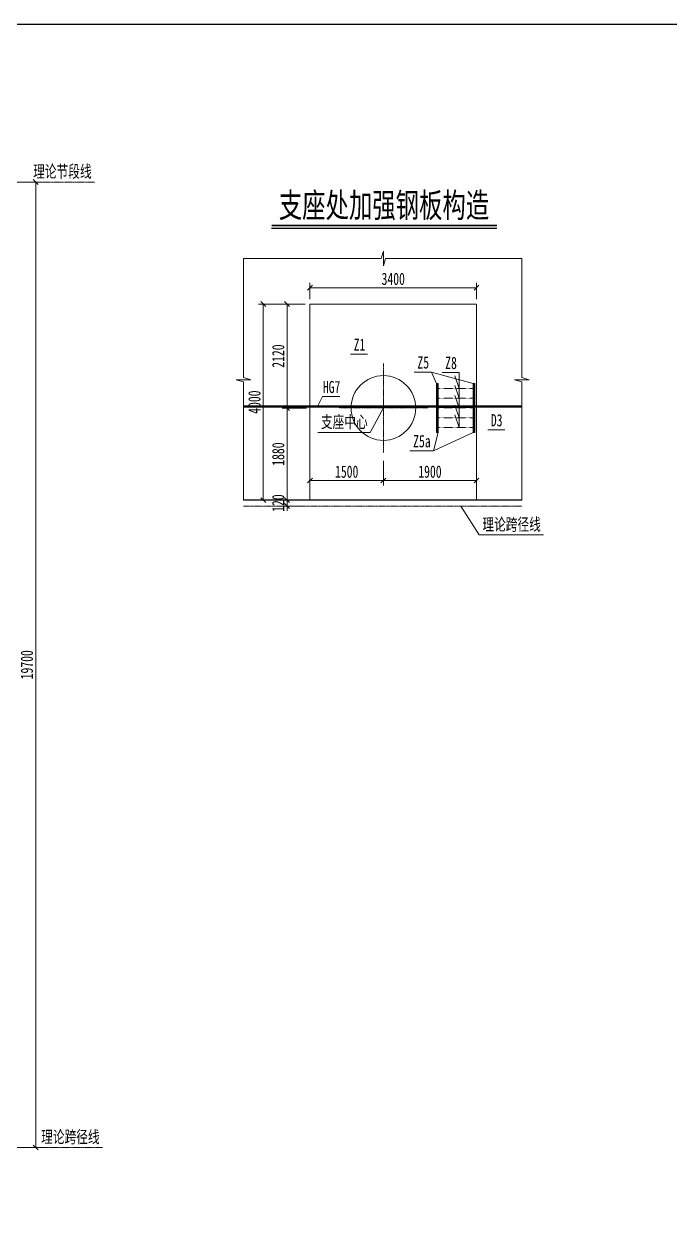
# Model space of a CAD drawing. Header units: millimetres. Extents: x -89049 to 410567, y -307459 to -100425.
# Drawn here: x 110562 to 123748, y -137737 to -113054 of the extents above; entities that cross this region are included whole.
import ezdxf
from ezdxf.enums import TextEntityAlignment as Align

# ---------------------------------------------------------------- set-up
doc = ezdxf.new("R2010")
doc.units = ezdxf.units.MM
doc.linetypes.add('CENTER2', pattern=[28.575, 19.05, -3.175, 3.175, -3.175])
doc.linetypes.add('DASHED', pattern=[0.75, 0.5, -0.25])
doc.layers.get('Defpoints').update_dxf_attribs({"color": 8})
for name, color, linetype, lineweight in [('中心线', 2, 'CENTER2', 15), ('文字', 7, 'Continuous', 15), ('标注线及字体', 2, 'Continuous', 15), ('细实线', 4, 'Continuous', 15), ('虚线', 7, 'DASHED', 13), ('钢板粗线', 1, 'Continuous', 25)]:
    doc.layers.add(name, color=color, linetype=linetype, lineweight=lineweight)
doc.styles.add('111', font='', dxfattribs={"width": 0.7})
doc.styles.add('BM_Dim', font='', dxfattribs={"width": 0.85})
doc.styles.get('111').set_extended_font_data('仿宋_GB2312')
doc.styles.get('BM_Dim').set_extended_font_data('仿宋_GB2312')
doc.dimstyles.new('200', dxfattribs={"dimscale": 0, "dimtxt": 2.5, "dimasz": 1, "dimexe": 1, "dimexo": 1, "dimgap": 0.6, "dimtad": 1, "dimdec": 0, "dimdsep": 46, "dimtxsty": '111', "dimblk": 'OBLIQUE', "dimcen": 0, "dimclrd": 4, "dimclre": 4, "dimclrt": 4, "dimadec": 1, "dimazin": 2, "dimtfac": 1, "dimtdec": 0, "dimtix": 1, "dimtmove": 2, "dimatfit": 3, "dimfxl": 4, "dimfxlon": 1, "dimtolj": 1, "dimlwd": -1, "dimlwe": -1, "dimarcsym": 0})

# ---------------------------------------------------------------- blocks, each defined once
blk = doc.blocks.new('_Oblique')
at = {"color": 0, "linetype": 'ByBlock', "lineweight": -2}
blk.add_line((-0.5, -0.5), (0.5, 0.5), dxfattribs=at)
blk = doc.blocks.new('*D123')
at = {"layer": 'Defpoints', "color": 0}
for p in [(110206, -116275), (110235, -135975), (110797, -135975)]:
    blk.add_point(p, dxfattribs=at)
at = {"layer": '细实线', "color": 4}
for p, q in [((110397, -116275), (110897, -116275)), ((110797, -116275), (110797, -135975)), ((110397, -135975), (110897, -135975))]:
    blk.add_line(p, q, dxfattribs=at)
at = {"layer": '细实线', "color": 4, "xscale": 99.99999999999999, "yscale": 99.99999999999999, "zscale": 99.99999999999999}
for p, rotation in [((110797, -116275), 90), ((110797, -135975), 270)]:
    blk.add_blockref('_Oblique', p, dxfattribs=dict(at, rotation=rotation))
at = {"layer": '细实线', "color": 4, "insert": (110618, -126125), "char_height": 250, "attachment_point": 5, "rotation": 90, "style": '111'}
blk.add_mtext('\\A1;19700', dxfattribs=at)
blk = doc.blocks.new('*D1326')
at = {"layer": 'Defpoints', "color": 0}
for p in [(116399, -121792), (117899, -121792), (116399, -122365)]:
    blk.add_point(p, dxfattribs=at)
at = {"layer": '细实线', "color": 4}
for p, q in [((116399, -121965), (116399, -122465)), ((117899, -121965), (117899, -122465)), ((117899, -122365), (116399, -122365))]:
    blk.add_line(p, q, dxfattribs=at)
at = {"layer": '细实线', "color": 4, "xscale": 99.99999999999999, "yscale": 99.99999999999999, "zscale": 99.99999999999999, "rotation": 180}
blk.add_blockref('_Oblique', (116399, -122365), dxfattribs=at)
at = {"layer": '细实线', "color": 4, "xscale": 99.99999999999999, "yscale": 99.99999999999999, "zscale": 99.99999999999999}
blk.add_blockref('_Oblique', (117899, -122365), dxfattribs=at)
at = {"layer": '细实线', "color": 4, "insert": (117149, -122186), "char_height": 250, "attachment_point": 5, "style": '111'}
blk.add_mtext('\\A1;1500', dxfattribs=at)
blk = doc.blocks.new('*D1327')
at = {"layer": 'Defpoints', "color": 0}
for p in [(117899, -121792), (119799, -121792), (119799, -122365)]:
    blk.add_point(p, dxfattribs=at)
at = {"layer": '细实线', "color": 4}
for p, q in [((117899, -121965), (117899, -122465)), ((119799, -121965), (119799, -122465)), ((117899, -122365), (119799, -122365))]:
    blk.add_line(p, q, dxfattribs=at)
at = {"layer": '细实线', "color": 4, "xscale": 99.99999999999999, "yscale": 99.99999999999999, "zscale": 99.99999999999999, "rotation": 180}
blk.add_blockref('_Oblique', (117899, -122365), dxfattribs=at)
at = {"layer": '细实线', "color": 4, "xscale": 99.99999999999999, "yscale": 99.99999999999999, "zscale": 99.99999999999999}
blk.add_blockref('_Oblique', (119799, -122365), dxfattribs=at)
at = {"layer": '细实线', "color": 4, "insert": (118849, -122186), "char_height": 250, "attachment_point": 5, "style": '111'}
blk.add_mtext('\\A1;1900', dxfattribs=at)
blk = doc.blocks.new('*D1328')
at = {"layer": 'Defpoints', "color": 0}
for p in [(115445, -118766), (116399, -118766), (116399, -122766)]:
    blk.add_point(p, dxfattribs=at)
at = {"layer": '细实线', "color": 4}
for p, q in [((115845, -118766), (115345, -118766)), ((115445, -122766), (115445, -118766)), ((115845, -122766), (115345, -122766))]:
    blk.add_line(p, q, dxfattribs=at)
at = {"layer": '细实线', "color": 4, "xscale": 99.99999999999999, "yscale": 99.99999999999999, "zscale": 99.99999999999999}
for p, rotation in [((115445, -118766), 90), ((115445, -122766), 270)]:
    blk.add_blockref('_Oblique', p, dxfattribs=dict(at, rotation=rotation))
at = {"layer": '细实线', "color": 4, "insert": (115266, -120766), "char_height": 250, "attachment_point": 5, "rotation": 90, "style": '111'}
blk.add_mtext('\\A1;4000', dxfattribs=at)
blk = doc.blocks.new('*D1371')
at = {"layer": 'Defpoints', "color": 0}
for p in [(115930, -122886), (116399, -122766), (116399, -122886)]:
    blk.add_point(p, dxfattribs=at)
at = {"layer": '细实线', "color": 4}
for p, q in [((115930, -122766), (115930, -122666)), ((116299, -122766), (115830, -122766)), ((116299, -122886), (115830, -122886)), ((115930, -122766), (115930, -122886)), ((115930, -122886), (115930, -122986))]:
    blk.add_line(p, q, dxfattribs=at)
at = {"layer": '细实线', "color": 4, "xscale": 99.99999999999999, "yscale": 99.99999999999999, "zscale": 99.99999999999999}
for p, rotation in [((115930, -122766), 270), ((115930, -122886), 90)]:
    blk.add_blockref('_Oblique', p, dxfattribs=dict(at, rotation=rotation))
at = {"layer": '细实线', "color": 4, "insert": (115751, -122826), "char_height": 250, "attachment_point": 5, "rotation": 90, "style": '111'}
blk.add_mtext('\\A1;120', dxfattribs=at)
blk = doc.blocks.new('*D3061')
at = {"layer": 'Defpoints', "color": 0}
for p in [(119799, -118431), (116399, -118766), (119799, -118766)]:
    blk.add_point(p, dxfattribs=at)
at = {"layer": '细实线', "color": 4}
for p, q in [((116399, -118666), (116399, -118331)), ((116399, -118431), (119799, -118431)), ((119799, -118666), (119799, -118331))]:
    blk.add_line(p, q, dxfattribs=at)
at = {"layer": '细实线', "color": 4, "xscale": 99.99999999999999, "yscale": 99.99999999999999, "zscale": 99.99999999999999, "rotation": 180}
blk.add_blockref('_Oblique', (116399, -118431), dxfattribs=at)
at = {"layer": '细实线', "color": 4, "xscale": 99.99999999999999, "yscale": 99.99999999999999, "zscale": 99.99999999999999}
blk.add_blockref('_Oblique', (119799, -118431), dxfattribs=at)
at = {"layer": '细实线', "color": 4, "insert": (118099, -118252), "char_height": 250, "attachment_point": 5, "style": '111'}
blk.add_mtext('\\A1;3400', dxfattribs=at)
blk = doc.blocks.new('*D5189')
at = {"layer": 'Defpoints', "color": 0}
for p in [(115930, -120886), (116992, -120886), (116399, -122766)]:
    blk.add_point(p, dxfattribs=at)
at = {"layer": '细实线', "color": 4}
for p, q in [((116330, -120886), (115830, -120886)), ((115930, -122766), (115930, -120886)), ((116299, -122766), (115830, -122766))]:
    blk.add_line(p, q, dxfattribs=at)
at = {"layer": '细实线', "color": 4, "xscale": 99.99999999999999, "yscale": 99.99999999999999, "zscale": 99.99999999999999}
for p, rotation in [((115930, -120886), 90), ((115930, -122766), 270)]:
    blk.add_blockref('_Oblique', p, dxfattribs=dict(at, rotation=rotation))
at = {"layer": '细实线', "color": 4, "insert": (115751, -121826), "char_height": 250, "attachment_point": 5, "rotation": 90, "style": '111'}
blk.add_mtext('\\A1;1880', dxfattribs=at)
blk = doc.blocks.new('*D5190')
at = {"layer": 'Defpoints', "color": 0}
for p in [(116399, -118766), (115930, -120886), (116992, -120886)]:
    blk.add_point(p, dxfattribs=at)
at = {"layer": '细实线', "color": 4}
for p, q in [((116299, -118766), (115830, -118766)), ((115930, -118766), (115930, -120886)), ((116330, -120886), (115830, -120886))]:
    blk.add_line(p, q, dxfattribs=at)
at = {"layer": '细实线', "color": 4, "xscale": 99.99999999999999, "yscale": 99.99999999999999, "zscale": 99.99999999999999}
for p, rotation in [((115930, -118766), 90), ((115930, -120886), 270)]:
    blk.add_blockref('_Oblique', p, dxfattribs=dict(at, rotation=rotation))
at = {"layer": '细实线', "color": 4, "insert": (115751, -119826), "char_height": 250, "attachment_point": 5, "rotation": 90, "style": '111'}
blk.add_mtext('\\A1;2120', dxfattribs=at)

msp = doc.modelspace()

# ---------------------------------------------------------------- linework, layer by layer
at = {"color": 4}
msp.add_line((115615.6, -117219.6), (120217, -117219.6), dxfattribs=at)
at = {"color": 6, "const_width": 36}
msp.add_lwpolyline([(115615.6, -117159.6), (120217, -117159.6)], dxfattribs=at)
at = {"layer": 'Defpoints', "color": 8}
for p, q in [((118998.7, -120385.6), (118998.7, -121385.6)), ((119748.7, -120385.6), (119748.7, -121385.6)), ((120723, -120853.7), (115039.1, -120853.7))]:
    msp.add_line(p, q, dxfattribs=at)
at = {"layer": 'Defpoints'}
msp.add_lwpolyline([(86066.6, -113054.1), (124566.6, -113054.1), (124566.6, -138634.1), (86066.6, -138634.1)], close=True, dxfattribs=at)
at = {"layer": '中心线', "ltscale": 0.3}
for p, q in [((111995.6, -116275.1), (88835.9, -116275.1)), ((117898.7, -121792.2), (117898.7, -119978.9)), ((116992, -120885.6), (118805.3, -120885.6)), ((120723, -122885.6), (115039.1, -122885.6)), ((112158.9, -135975.1), (89888.7, -135975.1))]:
    msp.add_line(p, q, dxfattribs=at)
at = {"layer": '细实线', "color": 5}
for p, q in [((116398.7, -118765.6), (116398.7, -122765.6)), ((119798.7, -118765.6), (116398.7, -118765.6)), ((119798.7, -118765.6), (119798.7, -122765.6))]:
    msp.add_line(p, q, dxfattribs=at)
at = {"layer": '细实线'}
for p, q in [((117227.5, -119790.2), (117576.7, -119790.2)), ((118529, -120152.4), (118883, -120152.4)), ((118883, -120152.4), (118980.7, -120385.6)), ((118883, -120152.4), (119730.7, -120385.6)), ((119095.9, -120163.1), (119445.1, -120163.1)), ((119445.1, -120163.1), (119445.1, -121285.6)), ((119016.7, -120385.6), (118980.7, -120385.6)), ((118980.7, -120385.6), (118980.7, -120839.7)), ((119016.7, -120839.7), (119016.7, -120385.6)), ((119445.1, -120485.6), (119357.9, -120227.8)), ((119445.1, -120685.6), (119357.9, -120427.8)), ((119766.7, -120385.6), (119730.7, -120385.6)), ((119730.7, -120385.6), (119730.7, -120839.7)), ((119766.7, -120839.7), (119766.7, -120385.6)), ((116656.2, -120653.8), (116557.9, -120839.7)), ((116656.2, -120653.8), (117005.4, -120653.8)), ((119445.1, -120885.6), (119357.9, -120627.8)), ((120723, -120839.7), (115039.1, -120839.7)), ((120723, -120867.7), (115039.1, -120867.7)), ((117898.7, -120885.6), (117627.3, -121383.9)), ((118980.7, -120867.7), (118980.7, -121385.6)), ((119016.7, -121385.6), (119016.7, -120867.7)), ((119445.1, -121085.6), (119357.9, -120827.8)), ((119730.7, -120867.7), (119730.7, -121385.6)), ((119766.7, -121385.6), (119766.7, -120867.7)), ((119445.1, -121285.6), (119357.9, -121027.8)), ((117627.3, -121383.9), (116558.2, -121383.9)), ((118921.2, -121760.9), (119730.7, -121385.6)), ((118921.2, -121760.9), (119016.7, -121385.6)), ((118980.7, -121385.6), (119016.7, -121385.6)), ((119730.7, -121385.6), (119766.7, -121385.6)), ((120028.1, -121332.7), (120377.3, -121332.7)), ((118441.4, -121760.9), (118921.2, -121760.9)), ((119478.1, -122885.6), (119851.2, -123477.2)), ((121170, -123477.2), (119851.2, -123477.2))]:
    msp.add_line(p, q, dxfattribs=at)
at = {"layer": '细实线', "color": 4, "elevation": 0}
msp.add_lwpolyline([(115039.1, -117834.2), (117853.7, -117834.2), (117898.7, -117684.2), (117898.7, -117984.2), (117943.7, -117834.2), (118003.7, -117834.2), (120723, -117834.2)], dxfattribs=at)
at = {"layer": '细实线', "color": 4}
for points in [[(115039.1, -122765.6), (115039.1, -120354.1), (114889.1, -120309.1), (115189.1, -120309.1), (115039.1, -120264.1), (115039.1, -120204.1), (115039.1, -117834.2)], [(120723, -122765.6), (120723, -120354.1), (120573, -120309.1), (120873, -120309.1), (120723, -120264.1), (120723, -120204.1), (120723, -117834.2)]]:
    msp.add_lwpolyline(points, dxfattribs=at)
at = {"layer": '细实线'}
msp.add_circle((117898.7, -120885.6), 660, dxfattribs=at)
at = {"layer": '虚线', "ltscale": 3}
for p, q in [((119016.7, -120485.6), (119730.7, -120485.6)), ((119016.7, -120685.6), (119730.7, -120685.6)), ((119016.7, -120885.6), (119730.7, -120885.6)), ((119016.7, -121085.6), (119730.7, -121085.6)), ((119016.7, -121285.6), (119730.7, -121285.6))]:
    msp.add_line(p, q, dxfattribs=at)
at = {"layer": '钢板粗线'}
msp.add_line((120723, -122765.6), (115039.1, -122765.6), dxfattribs=at)

# ---------------------------------------------------------------- texts
at = {"layer": '文字', "style": 'BM_Dim', "width": 0.7}
for s, p in [('理论节段线', (111342.8, -116258.7)), ('Z1', (117411.1, -119792.9)), ('Z5', (118711.7, -120155.2)), ('Z8', (119279.5, -120165.8)), ('HG7', (116839.8, -120656.5)), ('支座中心', (117100.3, -121367.4)), ('D3', (120211.7, -121335.4)), ('Z5a', (118684.6, -121763.6)), ('理论跨径线', (120517.3, -123460.7)), ('理论跨径线', (111506.1, -135958.7))]:
    msp.add_text(s, height=250, dxfattribs=at).set_placement(p, align=Align.BOTTOM_CENTER)
at = {"layer": '标注线及字体', "style": '111', "width": 0.7}
msp.add_text('支座处加强钢板构造', height=500, dxfattribs=at).set_placement((117910.6, -116738.6), align=Align.MIDDLE)

# ---------------------------------------------------------------- dimensions: what is measured, and where the dimension line sits
at = {"layer": '细实线'}
for base, p1, p2, angle, override, picture, middle in [((110797, -135975.1), (110206.1, -116275.1), (110234.8, -135975.1), 90, {"dimscale": 100, "dimblk": 'Oblique'}, '*D123', (110618, -126125.1)), ((115445.4, -118765.6), (116398.7, -122765.6), (116398.7, -118765.6), 90, {"dimscale": 100, "dimblk": 'Oblique'}, '*D1328', (115266.5, -120765.6)), ((115930.2, -120885.6), (116398.7, -118765.6), (116992, -120885.6), 270, {"dimscale": 100}, '*D5190', (115751.3, -119825.6)), ((115930.2, -120885.6), (116398.7, -122765.6), (116992, -120885.6), 90, {"dimscale": 100}, '*D5189', (115751.3, -121825.6)), ((115930.2, -122885.6), (116398.7, -122765.6), (116398.7, -122885.6), 90, {"dimscale": 100, "dimblk": 'Oblique'}, '*D1371', (115751.3, -122825.6))]:
    dim = msp.add_linear_dim(base=base, p1=p1, p2=p2, angle=angle, dimstyle='200', override=override, dxfattribs=at)
    dim.commit()
    dim.dimension.update_dxf_attribs({"geometry": picture, "text_midpoint": middle})
for base, p1, p2, picture, middle in [((119798.7, -118431), (116398.7, -118765.6), (119798.7, -118765.6), '*D3061', (118098.7, -118252.1)), ((116398.7, -122365.1), (117898.7, -121792.2), (116398.7, -121792.2), '*D1326', (117148.7, -122186.2)), ((119798.7, -122365.1), (117898.7, -121792.2), (119798.7, -121792.2), '*D1327', (118848.7, -122186.2))]:
    dim = msp.add_linear_dim(base=base, p1=p1, p2=p2, dimstyle='200', override={"dimscale": 100}, dxfattribs=at)
    dim.commit()
    dim.dimension.update_dxf_attribs({"geometry": picture, "text_midpoint": middle})

doc.saveas('drawing.dxf')
